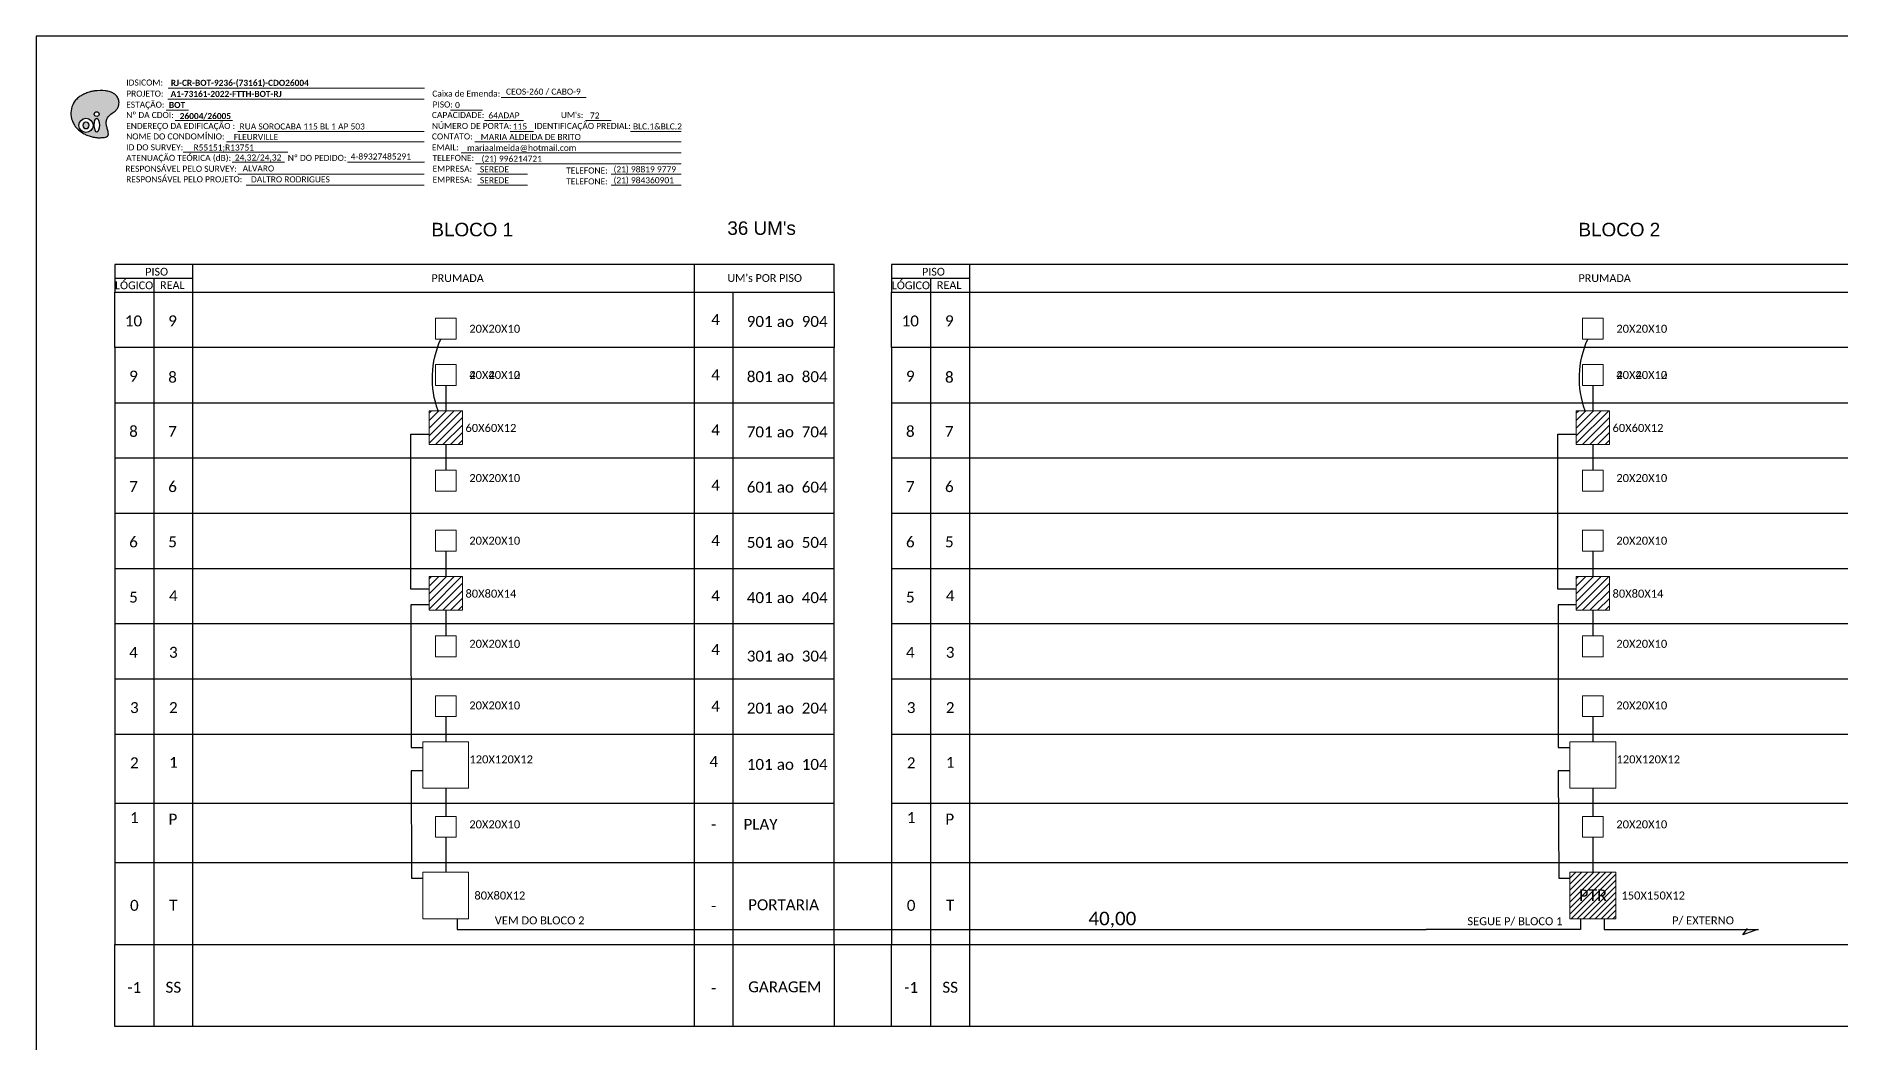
# Model space of a CAD drawing. Header units: metres. Extents: x -1286 to 457, y -500 to 94.
# Drawn here: x -384 to 151, y -204 to 94 of the extents above; entities that cross this region are included whole.
import ezdxf
from ezdxf.enums import TextEntityAlignment as Align

# ---------------------------------------------------------------- set-up
doc = ezdxf.new("R2010")
doc.units = ezdxf.units.M
doc.styles.add('ARIAL', font='arial.ttf')
doc.styles.add('WMF-Calibri0', font='calibri.ttf')
doc.styles.add('WMF-Calibri1', font='calibrib.ttf')

# ---------------------------------------------------------------- blocks, each defined once
blk = doc.blocks.new('OI')
h = blk.add_hatch(color=40)
edge = h.paths.add_edge_path()
edge.add_spline(control_points=[(4.35, -0.67), (3.92, -0.99), (3.26, -1.5), (2.81, -2.59), (2.9, -3.5), (3.06, -4.27), (3.31, -4.85), (3.37, -5.39), (3.4, -5.88), (3.2, -6.4), (2.54, -6.61), (1.65, -6.63), (0.55, -6.67), (-0.56, -6.42), (-1.61, -6.14), (-2.77, -5.61), (-3.92, -4.77), (-4.89, -3.7), (-5.34, -2.65), (-5.6, -1.94), (-5.85, -0.96), (-5.71, 0.47), (-5.1, 2.02), (-4.14, 3.02), (-3.3, 3.61), (-2.37, 4.16), (-1.36, 4.44), (-0.56, 4.7), (0.79, 4.85), (2.24, 4.97), (3.79, 4.57), (4.67, 4.21), (5.44, 3.65), (5.76, 2.99), (6.03, 2.21), (6.01, 1.46), (5.72, 0.64), (5.31, 0.08), (4.88, -0.38), (4.51, -0.55), (4.35, -0.67)], knot_values=[0, 0, 0, 0, 1.60434, 2.417191, 3.427595, 4.282808, 4.776746, 5.304182, 5.888771, 6.258406, 6.858137, 7.79129, 8.986195, 10.124242, 11.187857, 12.242908, 13.953784, 15.414161, 16.515391, 17.349188, 17.675853, 19.552021, 21.515531, 22.568638, 23.63245, 24.621084, 25.782718, 26.745347, 27.142653, 29.870543, 31.004649, 31.921532, 32.709589, 33.801391, 34.042471, 35.192333, 35.971461, 36.628871, 37.254359, 37.836911, 37.836911, 37.836911, 37.836911], degree=3, periodic=0)
h.paths.add_polyline_path([(1.13, -0.87, -1), (-0.04, -0.87, -1)], flags=16)
edge = h.paths.add_edge_path(flags=16)
edge.add_ellipse((0.56, -3.59), major_axis=(-0.02, 1.71), ratio=0.361305, start_angle=0, end_angle=360)
h.paths.add_polyline_path([(-0.36, -3.62, -1), (-3.8, -3.62, -1)], flags=16)
edge = h.paths.add_edge_path(flags=0)
edge.add_ellipse((-2.08, -3.62), major_axis=(0, 0.885), ratio=0.758294, start_angle=0, end_angle=360)
at = {"color": 40}
for centre, radius in [((-2.08, -3.62), 1.72), ((0.54, -0.87), 0.587)]:
    blk.add_circle(centre, radius, dxfattribs=at)
blk.add_ellipse((-2.08, -3.62), major_axis=(0, 0.885), ratio=0.758294, start_param=-3.141592653589792, end_param=3.141592653589792, dxfattribs=at)
blk.add_ellipse((0.56, -3.59), major_axis=(-0.02, 1.71), ratio=0.361305, dxfattribs=at)
at = {"color": 40, "start_tangent": (-0.800898, -0.598801), "end_tangent": (-0.800898, -0.598801)}
blk.add_spline([(4.35, -0.67), (3.2, -1.78), (2.9, -2.54), (2.92, -3.55), (3.12, -4.38), (3.28, -4.85), (3.37, -5.37), (3.35, -5.95), (3.2, -6.29), (2.66, -6.55), (1.73, -6.63), (0.54, -6.62), (-0.58, -6.41), (-1.6, -6.11), (-2.56, -5.67), (-3.95, -4.67), (-4.89, -3.56), (-5.37, -2.56), (-5.64, -1.78), (-5.72, -1.46), (-5.63, 0.42), (-4.84, 2.22), (-4.13, 2.99), (-3.27, 3.62), (-2.4, 4.09), (-1.3, 4.47), (-0.37, 4.72), (0.02, 4.77), (2.75, 4.8), (3.85, 4.53), (4.69, 4.16), (5.31, 3.68), (5.85, 2.73), (5.93, 2.5), (5.94, 1.35), (5.67, 0.62), (5.29, 0.08), (4.84, -0.36), (4.35, -0.67)], degree=3, dxfattribs=at)

msp = doc.modelspace()

# ---------------------------------------------------------------- hatches: boundary and pattern name
h = msp.add_hatch()
h.set_pattern_fill('LINE', color=1, scale=0.5, angle=45)
h.set_pattern_definition([(45, (-5819.9446, 3201.5574), (-1.122532, 1.122532), [])])
h.paths.add_polyline_path([(-267.55, -26.87), (-257.64, -26.87), (-257.64, -16.83), (-267.55, -16.83)])
h = msp.add_hatch()
h.set_pattern_fill('LINE', color=1, scale=0.5, angle=45)
h.set_pattern_definition([(45, (-5479.8612, 3201.5574), (-1.122532, 1.122532), [])])
h.paths.add_polyline_path([(72.54, -26.87), (82.44, -26.87), (82.44, -16.83), (72.54, -16.83)])
h = msp.add_hatch()
h.set_pattern_fill('LINE', color=1, scale=0.5, angle=45)
h.set_pattern_definition([(45, (-5819.9446, 3152.4417), (-1.122532, 1.122532), [])])
h.paths.add_polyline_path([(-267.55, -75.99), (-257.64, -75.99), (-257.64, -65.95), (-267.55, -65.95)])
h = msp.add_hatch()
h.set_pattern_fill('LINE', color=1, scale=0.5, angle=45)
h.set_pattern_definition([(45, (-5479.8612, 3152.4417), (-1.122532, 1.122532), [])])
h.paths.add_polyline_path([(72.54, -75.99), (82.44, -75.99), (82.44, -65.95), (72.54, -65.95)])
h = msp.add_hatch()
h.set_pattern_fill('ANSI31', color=1, scale=10, style=0)
h.set_pattern_definition([(45, (-540.9157, -551.3506), (-0.8838835, 0.8838835), [])])
h.paths.add_polyline_path([(70.7, -167.39), (84.27, -167.39), (84.27, -153.63), (70.7, -153.63)])
h.paths.add_polyline_path([(72.55, -163.03), (82.64, -163.03), (82.64, -157.88), (72.55, -157.88)], flags=24)

# ---------------------------------------------------------------- linework, layer by layer
for p, q in [((-360.72, 18.29), (-147.4, 18.29)), ((-360.72, 1.92), (-360.72, 18.29)), ((-147.4, 18.29), (-147.4, 1.92)), ((-130.41, 18.29), (192.68, 18.29)), ((-130.41, 1.92), (-130.41, 18.29)), ((-147.4, 1.92), (-360.72, 1.92)), ((192.68, 1.92), (-130.41, 1.92))]:
    msp.add_line(p, q)
for points in [[(-384.06, -499.81), (456.94, -499.81), (456.94, 94.19), (-384.06, 94.19)], [(-360.72, -175.04), (-147.4, -175.04), (-147.4, -199.36), (-360.72, -199.36)], [(-130.41, -175.04), (192.68, -175.04), (192.68, -199.36), (-130.41, -199.36)]]:
    msp.add_lwpolyline(points, close=True)
at = {"color": 7, "lineweight": 0}
for points in [[(-344.96, 75.52), (-269, 75.52)], [(-344.93, 78.79), (-268.95, 78.79)], [(-246.14, 76.01), (-221, 76.01)], [(-345.46, 72.24), (-338.91, 72.24)], [(-261.18, 72.28), (-251.7, 72.28)], [(-342.8, 69.17), (-325.83, 69.17)], [(-324.23, 65.93), (-268.98, 65.93)], [(-251.13, 69.17), (-239.51, 69.17)], [(-243.55, 65.93), (-236.6, 65.93)], [(-221.19, 69.17), (-213.52, 69.17)], [(-207.85, 65.93), (-192.82, 65.93)], [(-340.48, 59.75), (-309.44, 59.75)], [(-327.64, 62.82), (-268.98, 62.82)], [(-258.05, 59.58), (-192.79, 59.58)], [(-254.02, 62.82), (-192.79, 62.82)], [(-325.95, 56.79), (-310.44, 56.79)], [(-291.72, 56.79), (-268.95, 56.79)], [(-253.77, 56.34), (-192.79, 56.34)], [(-324.23, 53.23), (-268.98, 53.23)], [(-321.74, 49.99), (-268.98, 49.99)], [(-253.16, 53.23), (-238.36, 53.23)], [(-253.16, 49.99), (-238.36, 49.99)], [(-213.56, 53.23), (-192.79, 53.23)], [(-213.56, 49.99), (-192.79, 49.99)]]:
    msp.add_lwpolyline(points, dxfattribs=at)
at = {"color": 0}
for points in [[(-147.4, 26.51), (-360.72, 26.51)], [(-337.57, 22.4), (-360.72, 22.4)], [(192.68, 26.51), (-130.41, 26.51)], [(-107.26, 22.4), (-130.41, 22.4)]]:
    msp.add_lwpolyline(points, dxfattribs=at)
for points in [[(-360.72, 26.51), (-360.72, 18.29)], [(-349.14, 22.4), (-349.14, 18.29)], [(-337.57, 18.29), (-337.57, 26.51)], [(-188.99, 26.51), (-188.99, 18.29)], [(-147.4, 18.29), (-147.4, 26.51)], [(-130.41, 26.51), (-130.41, 18.29)], [(-118.84, 22.4), (-118.84, 18.29)], [(-107.26, 18.29), (-107.26, 26.51)], [(-360.72, 18.29), (-147.4, 18.29)], [(-360.72, 18.29), (-147.4, 18.29)], [(-360.72, 18.29), (-147.4, 18.29)], [(-360.72, 18.29), (-147.4, 18.29)], [(-360.72, 18.29), (-147.4, 18.29)], [(-349.14, 18.29), (-349.14, -199.36)], [(-337.57, -199.36), (-337.57, 18.29)], [(-188.99, 18.29), (-188.99, -199.36)], [(-177.42, -199.36), (-177.42, 18.29)], [(-130.41, 18.29), (192.68, 18.29)], [(-130.41, 18.29), (192.68, 18.29)], [(-130.41, 18.29), (192.68, 18.29)], [(-130.41, 18.29), (192.68, 18.29)], [(-130.41, 18.29), (192.68, 18.29)], [(-118.84, 18.29), (-118.84, -199.36)], [(-107.26, -199.36), (-107.26, 18.29)], [(-360.72, 1.92), (-360.72, -175.04), (-147.4, -175.04), (-147.4, 1.92)], [(-130.41, 1.92), (-130.41, -175.04), (192.68, -175.04), (192.68, 1.92)], [(-360.72, -14.46), (-147.4, -14.46)], [(-360.72, -14.46), (-147.4, -14.46)], [(-130.41, -14.46), (192.68, -14.46)], [(-130.41, -14.46), (192.68, -14.46)], [(-360.72, -30.83), (-147.4, -30.83)], [(-130.41, -30.83), (192.68, -30.83)], [(-360.72, -47.2), (-147.4, -47.2)], [(-130.41, -47.2), (192.68, -47.2)], [(-360.72, -63.57), (-147.4, -63.57)], [(-130.41, -63.57), (192.68, -63.57)], [(-360.72, -79.94), (-147.4, -79.94)], [(-130.41, -79.94), (192.68, -79.94)], [(-360.72, -96.31), (-147.4, -96.31)], [(-130.41, -96.31), (192.68, -96.31)], [(-360.72, -112.69), (-147.4, -112.69)], [(-130.41, -112.69), (192.68, -112.69)], [(-360.72, -133.19), (-147.4, -133.19)], [(-130.41, -133.19), (192.68, -133.19)], [(-360.72, -150.71), (-147.4, -150.71)], [(-147.4, -150.71), (-130.41, -150.71)], [(-130.41, -150.71), (192.68, -150.71)], [(-147.4, -175.04), (-130.41, -175.04)], [(-130.41, -199.36), (-147.4, -199.36)]]:
    msp.add_lwpolyline(points)
at = {"lineweight": 0}
for points in [[(-259.53, 10.55), (-265.66, 10.55), (-265.66, 4.34), (-259.53, 4.34)], [(-259.53, 10.55), (-265.66, 10.55), (-265.66, 4.34), (-259.53, 4.34)], [(80.55, 10.55), (74.42, 10.55), (74.42, 4.34), (80.55, 4.34)], [(80.55, 10.55), (74.42, 10.55), (74.42, 4.34), (80.55, 4.34)], [(-259.53, -3.14), (-265.66, -3.14), (-265.66, -9.36), (-259.53, -9.36)], [(-259.53, -3.14), (-265.66, -3.14), (-265.66, -9.36), (-259.53, -9.36)], [(80.55, -3.14), (74.42, -3.14), (74.42, -9.36), (80.55, -9.36)], [(80.55, -3.14), (74.42, -3.14), (74.42, -9.36), (80.55, -9.36)], [(-259.53, -34.44), (-265.66, -34.44), (-265.66, -40.65), (-259.53, -40.65)], [(80.55, -34.44), (74.42, -34.44), (74.42, -40.65), (80.55, -40.65)], [(-259.53, -52.26), (-265.66, -52.26), (-265.66, -58.47), (-259.53, -58.47)], [(80.55, -52.26), (74.42, -52.26), (74.42, -58.47), (80.55, -58.47)], [(-259.53, -83.55), (-265.66, -83.55), (-265.66, -89.77), (-259.53, -89.77)], [(80.55, -83.55), (74.42, -83.55), (74.42, -89.77), (80.55, -89.77)], [(-259.53, -101.29), (-265.66, -101.29), (-265.66, -107.5), (-259.53, -107.5)], [(80.55, -101.29), (74.42, -101.29), (74.42, -107.5), (80.55, -107.5)], [(-259.53, -137.05), (-265.66, -137.05), (-265.66, -143.27), (-259.53, -143.27)], [(80.55, -137.05), (74.42, -137.05), (74.42, -143.27), (80.55, -143.27)]]:
    msp.add_lwpolyline(points, close=True, dxfattribs=at)
at = {"color": 3}
for points in [[(-264.88, -16.83, -0.194615), (-264.09, 4.34, -1)], [(75.2, -16.83, -0.194615), (75.99, 4.34, -1)]]:
    msp.add_lwpolyline(points, format="xyb", dxfattribs=at)
for points in [[(-262.59, -9.27), (-262.59, -16.83)], [(77.49, -9.27), (77.49, -16.83)], [(-267.55, -69.76), (-272.95, -69.76), (-272.95, -23.74), (-267.55, -23.74)], [(72.54, -69.76), (67.13, -69.76), (67.13, -23.74), (72.54, -23.74)], [(-262.59, -26.87), (-262.59, -34.44)], [(77.49, -26.87), (77.49, -34.44)], [(-262.59, -58.39), (-262.59, -65.95)], [(77.49, -58.39), (77.49, -65.95)], [(-267.55, -74.41), (-272.91, -74.41), (-272.9, -116.66), (-269.38, -116.64)], [(72.54, -74.41), (67.18, -74.41), (67.18, -116.66), (70.7, -116.64)], [(-262.59, -75.99), (-262.59, -83.55)], [(77.49, -75.99), (77.49, -83.55)], [(-262.59, -107.41), (-262.59, -114.98)], [(77.49, -107.41), (77.49, -114.98)], [(-269.38, -123.54), (-272.9, -123.59), (-272.71, -155.34), (-269.38, -155.34)], [(70.7, -123.54), (67.18, -123.59), (67.38, -155.34), (70.7, -155.34)], [(-262.59, -128.74), (-262.59, -137.05)], [(77.49, -128.74), (77.49, -137.05)], [(-262.59, -143.27), (-262.59, -153.63)], [(77.49, -143.27), (77.49, -153.63)]]:
    msp.add_lwpolyline(points, dxfattribs=at)
at = {"color": 1, "lineweight": 0}
for points in [[(-257.64, -16.83), (-267.55, -16.83), (-267.55, -26.87), (-257.64, -26.87)], [(82.44, -16.83), (72.54, -16.83), (72.54, -26.87), (82.44, -26.87)], [(-257.64, -65.95), (-267.55, -65.95), (-267.55, -75.99), (-257.64, -75.99)], [(82.44, -65.95), (72.54, -65.95), (72.54, -75.99), (82.44, -75.99)], [(70.7, -153.63), (84.27, -153.63), (84.27, -167.39), (70.7, -167.39)]]:
    msp.add_lwpolyline(points, close=True, dxfattribs=at)
at = {"color": 7, "lineweight": 0}
for points in [[(-269.38, -114.98), (-255.81, -114.98), (-255.81, -128.74), (-269.38, -128.74)], [(70.7, -114.98), (84.27, -114.98), (84.27, -128.74), (70.7, -128.74)], [(-269.38, -153.63), (-255.81, -153.63), (-255.81, -167.39), (-269.38, -167.39)]]:
    msp.add_lwpolyline(points, close=True, dxfattribs=at)
at = {"color": 1}
for points in [[(-259.22, -167.39), (-259.22, -170.57), (28.11, -170.57)], [(73.81, -167.39), (73.81, -170.57), (28.11, -170.57)], [(80.87, -167.39), (80.87, -170.57), (126.57, -170.57)], [(121.93, -172.16), (123.34, -170.33)], [(126.35, -170.57), (121.93, -172.16)]]:
    msp.add_lwpolyline(points, dxfattribs=at)

# ---------------------------------------------------------------- block references
at = {"color": 7, "xscale": 1.213923925163967, "yscale": 1.213923925163967, "zscale": 1.213923925163967, "rotation": 0.1532896023949059}
msp.add_blockref('OI', (-366.75, 72.14), dxfattribs=at)

# ---------------------------------------------------------------- texts
at = {"color": 7, "lineweight": 0, "style": 'WMF-Calibri0'}
for s, height, p in [('IDSICOM:', 1.793, (-357.33, 79.54)), ('ESTAÇÃO:', 1.793, (-357.35, 72.98)), ('PROJETO:', 1.793, (-357.33, 76.26)), ('Caixa de Emenda:', 1.7927, (-266.59, 76.26)), ('Nº DA CDOI:', 1.7927, (-357.35, 69.91)), ('CAPACIDADE:', 1.7927, (-266.7, 69.91)), ('PISO:', 1.793, (-266.52, 73.03)), ("UM's:", 1.793, (-228.46, 69.91)), ('ENDEREÇO DA EDIFICAÇÃO :', 1.7927, (-357.35, 66.68)), ('NOME DO CONDOMÍNIO:', 1.7927, (-357.35, 63.56)), ('CONTATO:', 1.793, (-266.7, 63.56)), ('NÚMERO DE PORTA:', 1.7927, (-266.7, 66.68)), ('IDENTIFICAÇÃO PREDIAL:', 1.7927, (-236.33, 66.68)), ('ATENUAÇÃO TEÓRICA (dB):', 1.7927, (-357.35, 57.21)), ('ID DO SURVEY:', 1.7927, (-357.35, 60.33)), ('Nº DO PEDIDO:', 1.7927, (-309.43, 57.21)), ('EMAIL:', 1.793, (-266.7, 60.33)), ('TELEFONE:', 1.793, (-266.52, 57.21)), ('RESPONSÁVEL PELO SURVEY:', 1.7927, (-357.59, 53.98)), ('EMPRESA:', 1.793, (-266.52, 53.98)), ('TELEFONE:', 1.793, (-226.92, 53.47)), ('RESPONSÁVEL PELO PROJETO:', 1.7927, (-357.35, 50.87)), ('EMPRESA:', 1.793, (-266.52, 50.74)), ('TELEFONE:', 1.793, (-226.92, 50.24))]:
    msp.add_text(s, height=height, dxfattribs=at).set_placement(p)
at = {"color": 7}
for s, height, style, p in [('RJ-CR-BOT-9236-(73161)-CDO26004', 1.7927, 'WMF-Calibri1', (-344.13, 79.45)), ('A1-73161-2022-FTTH-BOT-RJ', 1.7927, 'WMF-Calibri1', (-344.17, 76.17)), ('CEOS-260 / CABO-9', 1.7927, 'WMF-Calibri0', (-244.74, 76.85)), ('BOT', 1.793, 'WMF-Calibri1', (-344.67, 72.89)), ('0', 1.79, 'WMF-Calibri0', (-259.83, 72.88)), ('64ADAP', 1.793, 'WMF-Calibri0', (-249.96, 69.79)), ('72', 1.793, 'WMF-Calibri0', (-219.84, 69.77)), ('FLEURVILLE', 1.793, 'WMF-Calibri0', (-325.44, 63.39)), ('RUA SOROCABA 115 BL 1 AP 503', 1.7927, 'WMF-Calibri0', (-323.72, 66.52)), ('MARIA ALDEIDA DE BRITO', 1.7927, 'WMF-Calibri0', (-252.24, 63.42)), ('115', 1.793, 'WMF-Calibri0', (-242.73, 66.53)), ('BLC.1&BLC.2', 1.7927, 'WMF-Calibri0', (-207.09, 66.53)), ('R55151;R13751', 1.7927, 'WMF-Calibri0', (-337.39, 60.28)), ('24,32/24,32', 1.7927, 'WMF-Calibri0', (-325.14, 57.31)), ('4-89327485291', 1.7927, 'WMF-Calibri0', (-290.77, 57.62)), ('mariaalmeida@hotmail.com', 1.7927, 'WMF-Calibri0', (-256.28, 60.18)), ('(21) 996214721', 1.7927, 'WMF-Calibri0', (-251.99, 56.94)), ('ALVARO', 1.793, 'WMF-Calibri0', (-322.83, 54.07)), ('SEREDE', 1.793, 'WMF-Calibri0', (-252.46, 53.83)), ('(21) 98819 9779', 1.7927, 'WMF-Calibri0', (-212.85, 53.83)), ('DALTRO RODRIGUES', 1.7927, 'WMF-Calibri0', (-320.34, 50.83)), ('SEREDE', 1.793, 'WMF-Calibri0', (-252.46, 50.59)), ('(21) 984360901', 1.7927, 'WMF-Calibri0', (-212.85, 50.59)), ('901', 3.24, 'WMF-Calibri0', (-173.35, 8.01)), ('904', 3.24, 'WMF-Calibri0', (-157.06, 8.01)), ('20X20X10', 2.373, 'WMF-Calibri0', (-255.62, 6.27)), ('ao', 3.24, 'WMF-Calibri0', (-164.45, 8.01)), ('20X20X10', 2.373, 'WMF-Calibri0', (84.46, 6.27)), ('40X40X12', 2.373, 'WMF-Calibri0', (-255.62, -7.42)), ('20X20X10', 2.373, 'WMF-Calibri0', (-255.62, -7.42)), ('801', 3.24, 'WMF-Calibri0', (-173.35, -8.36)), ('804', 3.24, 'WMF-Calibri0', (-157.06, -8.36)), ('40X40X12', 2.373, 'WMF-Calibri0', (84.46, -7.42)), ('20X20X10', 2.373, 'WMF-Calibri0', (84.46, -7.42)), ('ao', 3.24, 'WMF-Calibri0', (-164.45, -8.36)), ('60X60X12', 2.373, 'WMF-Calibri0', (-256.75, -23.12)), ('60X60X12', 2.373, 'WMF-Calibri0', (83.33, -23.12)), ('701', 3.24, 'WMF-Calibri0', (-173.35, -24.73)), ('ao', 3.24, 'WMF-Calibri0', (-164.45, -24.73)), ('704', 3.24, 'WMF-Calibri0', (-157.06, -24.73)), ('20X20X10', 2.373, 'WMF-Calibri0', (-255.62, -37.98)), ('20X20X10', 2.373, 'WMF-Calibri0', (84.46, -37.98)), ('601', 3.24, 'WMF-Calibri0', (-173.35, -41.1)), ('ao', 3.24, 'WMF-Calibri0', (-164.45, -41.1)), ('604', 3.24, 'WMF-Calibri0', (-157.06, -41.1)), ('20X20X10', 2.373, 'WMF-Calibri0', (-255.62, -56.54)), ('501', 3.24, 'WMF-Calibri0', (-173.35, -57.47)), ('ao', 3.24, 'WMF-Calibri0', (-164.45, -57.47)), ('504', 3.24, 'WMF-Calibri0', (-157.06, -57.47)), ('20X20X10', 2.373, 'WMF-Calibri0', (84.46, -56.54)), ('80X80X14', 2.373, 'WMF-Calibri0', (-256.75, -72.23)), ('401', 3.24, 'WMF-Calibri0', (-173.35, -73.85)), ('ao', 3.24, 'WMF-Calibri0', (-164.45, -73.85)), ('404', 3.24, 'WMF-Calibri0', (-157.06, -73.85)), ('80X80X14', 2.373, 'WMF-Calibri0', (83.33, -72.23)), ('20X20X10', 2.373, 'WMF-Calibri0', (-255.62, -87.1)), ('20X20X10', 2.373, 'WMF-Calibri0', (84.46, -87.1)), ('301', 3.24, 'WMF-Calibri0', (-173.35, -91.17)), ('ao', 3.24, 'WMF-Calibri0', (-164.45, -91.17)), ('304', 3.24, 'WMF-Calibri0', (-157.06, -91.17)), ('20X20X10', 2.373, 'WMF-Calibri0', (-255.62, -105.37)), ('201', 3.24, 'WMF-Calibri0', (-173.35, -106.59)), ('ao', 3.24, 'WMF-Calibri0', (-164.45, -106.59)), ('204', 3.24, 'WMF-Calibri0', (-157.06, -106.59)), ('20X20X10', 2.373, 'WMF-Calibri0', (84.46, -105.37)), ('120X120X12', 2.373, 'WMF-Calibri0', (-255.58, -121.35)), ('101', 3.24, 'WMF-Calibri0', (-173.35, -123.27)), ('ao', 3.24, 'WMF-Calibri0', (-164.45, -123.27)), ('104', 3.24, 'WMF-Calibri0', (-157.06, -123.27)), ('120X120X12', 2.373, 'WMF-Calibri0', (84.51, -121.35)), ('20X20X10', 2.373, 'WMF-Calibri0', (-255.62, -140.6)), ('PLAY', 3.24, 'WMF-Calibri0', (-174.33, -141.03)), ('20X20X10', 2.373, 'WMF-Calibri0', (84.46, -140.6)), ('80X80X12', 2.373, 'WMF-Calibri0', (-254.11, -161.7)), ('PTR', 3.433, 'WMF-Calibri0', (73.41, -162.16)), ('150X150X12', 2.373, 'WMF-Calibri0', (85.97, -161.7)), ('PORTARIA', 3.24, 'WMF-Calibri0', (-172.94, -164.87)), ('40,00', 4, 'WMF-Calibri0', (-72.06, -169.32)), ('VEM DO BLOCO 2', 2.3729, 'WMF-Calibri0', (-248.07, -169.08)), ('SEGUE P/ BLOCO 1', 2.3729, 'WMF-Calibri0', (40.3, -169.32)), ('P/ EXTERNO', 2.373, 'WMF-Calibri0', (100.98, -169.08)), ('GARAGEM', 3.24, 'WMF-Calibri0', (-172.94, -189.2))]:
    msp.add_text(s, height=height, dxfattribs=dict(at, style=style)).set_placement(p)
at = {"color": 7, "style": 'WMF-Calibri1'}
msp.add_text('26004/26005', height=1.7927, dxfattribs=at).set_placement((-333.87, 69.6), align=Align.CENTER)
at = {"color": 2, "style": 'ARIAL'}
for s, p in [('BLOCO 1', (-266.85, 34.86)), ("36 UM's", (-179.11, 35.29)), ('BLOCO 2', (73.24, 34.86))]:
    msp.add_text(s, height=4, dxfattribs=at).set_placement(p)
at = {"color": 0, "style": 'WMF-Calibri0'}
for s, p in [('  LÓGICO', (-362.3, 19.18)), ('     PISO', (-355.76, 23.21)), ('    REAL', (-350.54, 19.24)), ('PRUMADA', (-266.85, 21.32)), ("UM's POR PISO", (-179.11, 21.35)), ('  LÓGICO', (-131.99, 19.18)), ('     PISO', (-125.45, 23.21)), ('    REAL', (-120.23, 19.24)), ('PRUMADA', (73.24, 21.32))]:
    msp.add_text(s, height=2.3, dxfattribs=at).set_placement(p)
at = {"color": 7, "style": 'WMF-Calibri0'}
for tag, flags, p in [('10', 4, (-355.18, 9.78)), ('9', 4, (-343.6, 9.8)), ('4', 4, (-182.62, 10.22)), ('10', 4, (-124.87, 9.78)), ('9', 4, (-113.3, 9.8)), ('9', 4, (-355.18, -6.59)), ('8', 4, (-343.6, -6.9)), ('4', 4, (-182.62, -6.16)), ('9', 4, (-124.87, -6.59)), ('8', 4, (-113.3, -6.9)), ('8', 4, (-355.18, -22.96)), ('7', 4, (-343.6, -22.95)), ('4', 4, (-182.62, -22.53)), ('8', 4, (-124.87, -22.96)), ('7', 4, (-113.3, -22.95)), ('4', 4, (-182.62, -38.9)), ('7', 4, (-355.18, -39.33)), ('6', 4, (-343.6, -39.32)), ('7', 4, (-124.87, -39.33)), ('6', 4, (-113.3, -39.32)), ('6', 4, (-355.18, -55.71)), ('5', 4, (-343.6, -55.69)), ('4', 4, (-182.62, -55.27)), ('6', 4, (-124.87, -55.71)), ('5', 4, (-113.3, -55.69)), ('5', 4, (-355.18, -72.08)), ('4', 4, (-343.36, -71.65)), ('4', 4, (-182.62, -71.64)), ('5', 4, (-124.87, -72.08)), ('4', 4, (-113.05, -71.65)), ('4', 4, (-355.18, -88.45)), ('3', 4, (-343.36, -88.44)), ('4', 4, (-182.62, -87.6)), ('4', 4, (-124.87, -88.45)), ('3', 4, (-113.05, -88.44)), ('3', 4, (-354.93, -104.82)), ('2', 4, (-343.36, -104.82)), ('4', 4, (-182.62, -104.39)), ('3', 4, (-124.62, -104.82)), ('2', 4, (-113.05, -104.82)), ('2', 4, (-354.93, -121.19)), ('1', 4, (-343.36, -121.05)), ('4', 4, (-183.14, -120.79)), ('2', 4, (-124.62, -121.19)), ('1', 4, (-113.05, -121.05)), ('1', 4, (-354.93, -137.42)), ('P', 4, (-343.49, -137.87)), ('1', 4, (-124.62, -137.42)), ('P', 4, (-113.18, -137.87)), ('-', 4, (-183.14, -139.4)), ('0', 4, (-354.93, -163.43)), ('T', 12, (-343.36, -163.39)), ('-', 4, (-183.14, -163.59)), ('0', 4, (-124.62, -163.43)), ('T', 12, (-113.05, -163.39)), ('-1', 4, (-354.93, -187.75)), ('SS', 12, (-343.36, -187.71)), ('-1', 4, (-124.62, -187.75)), ('SS', 12, (-113.05, -187.71)), ('-', 4, (-183.14, -187.92))]:
    msp.add_attdef(tag, text='XX', height=3.24, dxfattribs=dict(at, flags=flags)).set_placement(p, align=Align.MIDDLE_CENTER)

doc.saveas('drawing.dxf')
